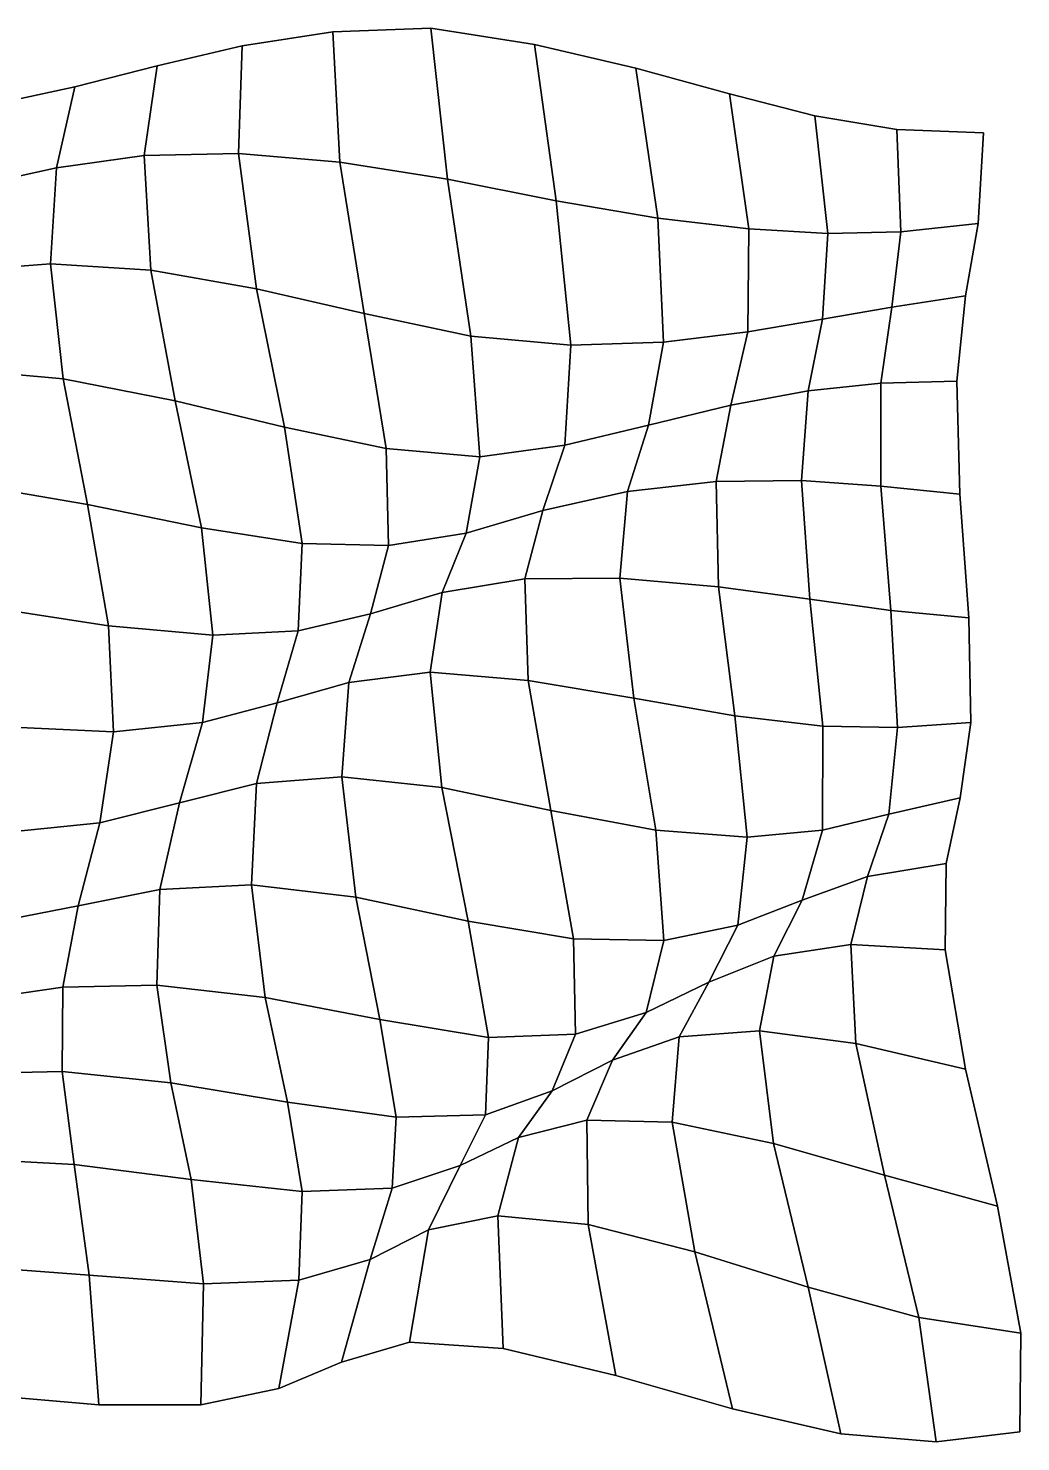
# Model space of a CAD drawing. Extents: x -160 to 227, y -136 to 134.
# Drawn here: x 36.8 to 227.1, y -136.5 to 134.4 of the extents above; entities that cross this region are included whole.
import ezdxf

# ---------------------------------------------------------------- set-up
doc = ezdxf.new("R2010")
doc.units = 0

msp = doc.modelspace()

# ---------------------------------------------------------------- linework, layer by layer
for points in [[(77.128731, 110.396126, -2.740738), (96.583519, 108.738945, -4.77324), (95.245537, 133.675613, -2.911573), (77.875061, 131.030823, -2.018926)], [(77.128731, 110.396126, -2.740738), (77.875061, 131.030823, -2.018926), (95.245537, 133.675613, -2.911573), (96.583519, 108.738945, -4.77324)], [(96.583519, 108.738945, -4.77324), (117.238701, 105.477142, -7.316796), (113.998184, 134.382339, -3.939017), (95.245537, 133.675613, -2.911573)], [(96.583519, 108.738945, -4.77324), (95.245537, 133.675613, -2.911573), (113.998184, 134.382339, -3.939017), (117.238701, 105.477142, -7.316796)], [(117.238701, 105.477142, -7.316796), (138.021072, 101.30159, -8.692026), (133.892517, 131.254654, -3.994536), (113.998184, 134.382339, -3.939017)], [(117.238701, 105.477142, -7.316796), (113.998184, 134.382339, -3.939017), (133.892517, 131.254654, -3.994536), (138.021072, 101.30159, -8.692026)], [(59.064568, 109.976196, -1.580523), (77.128731, 110.396126, -2.740738), (77.875061, 131.030823, -2.018926), (61.570518, 127.211143, -1.66528)], [(59.064568, 109.976196, -1.580523), (61.570518, 127.211143, -1.66528), (77.875061, 131.030823, -2.018926), (77.128731, 110.396126, -2.740738)], [(138.021072, 101.30159, -8.692026), (157.530853, 98.024231, -8.43023), (153.292587, 126.729622, -2.696108), (133.892517, 131.254654, -3.994536)], [(138.021072, 101.30159, -8.692026), (133.892517, 131.254654, -3.994536), (153.292587, 126.729622, -2.696108), (157.530853, 98.024231, -8.43023)], [(42.280571, 107.645737, -1.325584), (59.064568, 109.976196, -1.580523), (61.570518, 127.211143, -1.66528), (45.774944, 123.164833, -1.874125)], [(42.280571, 107.645737, -1.325584), (45.774944, 123.164833, -1.874125), (61.570518, 127.211143, -1.66528), (59.064568, 109.976196, -1.580523)], [(157.530853, 98.024231, -8.43023), (174.950027, 95.92749, -6.109946), (171.247726, 121.839783, -0.03652), (153.292587, 126.729622, -2.696108)], [(157.530853, 98.024231, -8.43023), (153.292587, 126.729622, -2.696108), (171.247726, 121.839783, -0.03652), (174.950027, 95.92749, -6.109946)], [(26.530706, 104.169716, -1.709551), (42.280571, 107.645737, -1.325584), (45.774944, 123.164833, -1.874125), (30.063614, 119.745003, -2.362818)], [(26.530706, 104.169716, -1.709551), (30.063614, 119.745003, -2.362818), (45.774944, 123.164833, -1.874125), (42.280571, 107.645737, -1.325584)], [(174.950027, 95.92749, -6.109946), (190.138641, 95.037537, -2.128368), (187.612473, 117.612076, 3.230374), (171.247726, 121.839783, -0.03652)], [(174.950027, 95.92749, -6.109946), (171.247726, 121.839783, -0.03652), (187.612473, 117.612076, 3.230374), (190.138641, 95.037537, -2.128368)], [(190.138641, 95.037537, -2.128368), (204.144577, 95.395782, 2.129569), (203.33522, 114.963623, 5.748051), (187.612473, 117.612076, 3.230374)], [(190.138641, 95.037537, -2.128368), (187.612473, 117.612076, 3.230374), (203.33522, 114.963623, 5.748051), (204.144577, 95.395782, 2.129569)], [(204.144577, 95.395782, 2.129569), (218.951889, 96.985527, 4.895785), (219.943756, 114.326355, 6.263114), (203.33522, 114.963623, 5.748051)], [(204.144577, 95.395782, 2.129569), (203.33522, 114.963623, 5.748051), (219.943756, 114.326355, 6.263114), (218.951889, 96.985527, 4.895785)], [(41.130016, 89.247482, -1.216372), (60.360973, 88.008102, -1.945121), (59.064568, 109.976196, -1.580523), (42.280571, 107.645737, -1.325584)], [(41.130016, 89.247482, -1.216372), (42.280571, 107.645737, -1.325584), (59.064568, 109.976196, -1.580523), (60.360973, 88.008102, -1.945121)], [(60.360973, 88.008102, -1.945121), (80.605606, 84.46225, -3.602995), (77.128731, 110.396126, -2.740738), (59.064568, 109.976196, -1.580523)], [(60.360973, 88.008102, -1.945121), (59.064568, 109.976196, -1.580523), (77.128731, 110.396126, -2.740738), (80.605606, 84.46225, -3.602995)], [(80.605606, 84.46225, -3.602995), (101.221588, 79.736732, -6.153535), (96.583519, 108.738945, -4.77324), (77.128731, 110.396126, -2.740738)], [(80.605606, 84.46225, -3.602995), (77.128731, 110.396126, -2.740738), (96.583519, 108.738945, -4.77324), (101.221588, 79.736732, -6.153535)], [(101.221588, 79.736732, -6.153535), (121.681717, 75.377312, -9.40502), (117.238701, 105.477142, -7.316796), (96.583519, 108.738945, -4.77324)], [(101.221588, 79.736732, -6.153535), (96.583519, 108.738945, -4.77324), (117.238701, 105.477142, -7.316796), (121.681717, 75.377312, -9.40502)], [(23.502785, 87.917679, -1.260654), (41.130016, 89.247482, -1.216372), (42.280571, 107.645737, -1.325584), (26.530706, 104.169716, -1.709551)], [(23.502785, 87.917679, -1.260654), (26.530706, 104.169716, -1.709551), (42.280571, 107.645737, -1.325584), (41.130016, 89.247482, -1.216372)], [(121.681717, 75.377312, -9.40502), (140.821243, 73.631821, -11.571362), (138.021072, 101.30159, -8.692026), (117.238701, 105.477142, -7.316796)], [(121.681717, 75.377312, -9.40502), (117.238701, 105.477142, -7.316796), (138.021072, 101.30159, -8.692026), (140.821243, 73.631821, -11.571362)], [(140.821243, 73.631821, -11.571362), (158.621857, 74.21209, -12.266255), (157.530853, 98.024231, -8.43023), (138.021072, 101.30159, -8.692026)], [(140.821243, 73.631821, -11.571362), (138.021072, 101.30159, -8.692026), (157.530853, 98.024231, -8.43023), (158.621857, 74.21209, -12.266255)], [(158.621857, 74.21209, -12.266255), (174.779861, 76.191803, -10.724026), (174.950027, 95.92749, -6.109946), (157.530853, 98.024231, -8.43023)], [(158.621857, 74.21209, -12.266255), (157.530853, 98.024231, -8.43023), (174.950027, 95.92749, -6.109946), (174.779861, 76.191803, -10.724026)], [(174.779861, 76.191803, -10.724026), (189.119049, 78.619728, -6.875796), (190.138641, 95.037537, -2.128368), (174.950027, 95.92749, -6.109946)], [(174.779861, 76.191803, -10.724026), (174.950027, 95.92749, -6.109946), (190.138641, 95.037537, -2.128368), (189.119049, 78.619728, -6.875796)], [(189.119049, 78.619728, -6.875796), (202.397781, 80.95311, -1.856521), (204.144577, 95.395782, 2.129569), (190.138641, 95.037537, -2.128368)], [(189.119049, 78.619728, -6.875796), (190.138641, 95.037537, -2.128368), (204.144577, 95.395782, 2.129569), (202.397781, 80.95311, -1.856521)], [(202.397781, 80.95311, -1.856521), (216.515305, 83.089348, 2.388096), (218.951889, 96.985527, 4.895785), (204.144577, 95.395782, 2.129569)], [(202.397781, 80.95311, -1.856521), (204.144577, 95.395782, 2.129569), (218.951889, 96.985527, 4.895785), (216.515305, 83.089348, 2.388096)], [(22.94417, 69.043709, -1.540148), (43.509232, 67.218765, -1.981381), (41.130016, 89.247482, -1.216372), (23.502785, 87.917679, -1.260654)], [(22.94417, 69.043709, -1.540148), (23.502785, 87.917679, -1.260654), (41.130016, 89.247482, -1.216372), (43.509232, 67.218765, -1.981381)], [(43.509232, 67.218765, -1.981381), (65.014336, 63.012302, -3.037143), (60.360973, 88.008102, -1.945121), (41.130016, 89.247482, -1.216372)], [(43.509232, 67.218765, -1.981381), (41.130016, 89.247482, -1.216372), (60.360973, 88.008102, -1.945121), (65.014336, 63.012302, -3.037143)], [(65.014336, 63.012302, -3.037143), (85.970184, 57.944881, -4.757007), (80.605606, 84.46225, -3.602995), (60.360973, 88.008102, -1.945121)], [(65.014336, 63.012302, -3.037143), (60.360973, 88.008102, -1.945121), (80.605606, 84.46225, -3.602995), (85.970184, 57.944881, -4.757007)], [(85.970184, 57.944881, -4.757007), (105.459991, 53.878487, -7.161707), (101.221588, 79.736732, -6.153535), (80.605606, 84.46225, -3.602995)], [(85.970184, 57.944881, -4.757007), (80.605606, 84.46225, -3.602995), (101.221588, 79.736732, -6.153535), (105.459991, 53.878487, -7.161707)], [(200.307541, 66.354134, -4.984039), (214.877533, 66.788528, -0.178633), (216.515305, 83.089348, 2.388096), (202.397781, 80.95311, -1.856521)], [(200.307541, 66.354134, -4.984039), (202.397781, 80.95311, -1.856521), (216.515305, 83.089348, 2.388096), (214.877533, 66.788528, -0.178633)], [(105.459991, 53.878487, -7.161707), (123.390877, 52.258907, -10.30915), (121.681717, 75.377312, -9.40502), (101.221588, 79.736732, -6.153535)], [(105.459991, 53.878487, -7.161707), (101.221588, 79.736732, -6.153535), (121.681717, 75.377312, -9.40502), (123.390877, 52.258907, -10.30915)], [(171.525589, 62.161465, -13.188599), (186.345001, 64.919189, -9.94529), (189.119049, 78.619728, -6.875796), (174.779861, 76.191803, -10.724026)], [(171.525589, 62.161465, -13.188599), (174.779861, 76.191803, -10.724026), (189.119049, 78.619728, -6.875796), (186.345001, 64.919189, -9.94529)], [(186.345001, 64.919189, -9.94529), (200.307541, 66.354134, -4.984039), (202.397781, 80.95311, -1.856521), (189.119049, 78.619728, -6.875796)], [(186.345001, 64.919189, -9.94529), (189.119049, 78.619728, -6.875796), (202.397781, 80.95311, -1.856521), (200.307541, 66.354134, -4.984039)], [(155.771667, 58.35672, -13.923916), (171.525589, 62.161465, -13.188599), (174.779861, 76.191803, -10.724026), (158.621857, 74.21209, -12.266255)], [(155.771667, 58.35672, -13.923916), (158.621857, 74.21209, -12.266255), (174.779861, 76.191803, -10.724026), (171.525589, 62.161465, -13.188599)], [(123.390877, 52.258907, -10.30915), (139.694519, 54.530949, -12.632502), (140.821243, 73.631821, -11.571362), (121.681717, 75.377312, -9.40502)], [(123.390877, 52.258907, -10.30915), (121.681717, 75.377312, -9.40502), (140.821243, 73.631821, -11.571362), (139.694519, 54.530949, -12.632502)], [(139.694519, 54.530949, -12.632502), (155.771667, 58.35672, -13.923916), (158.621857, 74.21209, -12.266255), (140.821243, 73.631821, -11.571362)], [(139.694519, 54.530949, -12.632502), (140.821243, 73.631821, -11.571362), (158.621857, 74.21209, -12.266255), (155.771667, 58.35672, -13.923916)], [(25.386017, 47.021225, -2.669568), (48.172573, 43.125114, -3.608717), (43.509232, 67.218765, -1.981381), (22.94417, 69.043709, -1.540148)], [(25.386017, 47.021225, -2.669568), (22.94417, 69.043709, -1.540148), (43.509232, 67.218765, -1.981381), (48.172573, 43.125114, -3.608717)], [(48.172573, 43.125114, -3.608717), (70.048653, 38.679295, -4.758575), (65.014336, 63.012302, -3.037143), (43.509232, 67.218765, -1.981381)], [(48.172573, 43.125114, -3.608717), (43.509232, 67.218765, -1.981381), (65.014336, 63.012302, -3.037143), (70.048653, 38.679295, -4.758575)], [(185.078705, 47.721569, -11.358331), (200.276947, 46.66341, -6.838998), (200.307541, 66.354134, -4.984039), (186.345001, 64.919189, -9.94529)], [(185.078705, 47.721569, -11.358331), (186.345001, 64.919189, -9.94529), (200.307541, 66.354134, -4.984039), (200.276947, 46.66341, -6.838998)], [(200.276947, 46.66341, -6.838998), (215.450195, 45.139729, -2.131938), (214.877533, 66.788528, -0.178633), (200.307541, 66.354134, -4.984039)], [(200.276947, 46.66341, -6.838998), (200.307541, 66.354134, -4.984039), (214.877533, 66.788528, -0.178633), (215.450195, 45.139729, -2.131938)], [(70.048653, 38.679295, -4.758575), (89.364174, 35.626228, -6.170567), (85.970184, 57.944881, -4.757007), (65.014336, 63.012302, -3.037143)], [(70.048653, 38.679295, -4.758575), (65.014336, 63.012302, -3.037143), (85.970184, 57.944881, -4.757007), (89.364174, 35.626228, -6.170567)], [(168.683228, 47.565887, -13.98706), (185.078705, 47.721569, -11.358331), (186.345001, 64.919189, -9.94529), (171.525589, 62.161465, -13.188599)], [(168.683228, 47.565887, -13.98706), (171.525589, 62.161465, -13.188599), (186.345001, 64.919189, -9.94529), (185.078705, 47.721569, -11.358331)], [(151.692978, 45.634357, -14.207315), (168.683228, 47.565887, -13.98706), (171.525589, 62.161465, -13.188599), (155.771667, 58.35672, -13.923916)], [(151.692978, 45.634357, -14.207315), (155.771667, 58.35672, -13.923916), (171.525589, 62.161465, -13.188599), (168.683228, 47.565887, -13.98706)], [(89.364174, 35.626228, -6.170567), (105.910698, 35.252697, -8.024038), (105.459991, 53.878487, -7.161707), (85.970184, 57.944881, -4.757007)], [(89.364174, 35.626228, -6.170567), (85.970184, 57.944881, -4.757007), (105.459991, 53.878487, -7.161707), (105.910698, 35.252697, -8.024038)], [(135.505829, 42.010078, -12.719424), (151.692978, 45.634357, -14.207315), (155.771667, 58.35672, -13.923916), (139.694519, 54.530949, -12.632502)], [(135.505829, 42.010078, -12.719424), (139.694519, 54.530949, -12.632502), (155.771667, 58.35672, -13.923916), (151.692978, 45.634357, -14.207315)], [(120.775452, 37.65583, -10.640656), (135.505829, 42.010078, -12.719424), (139.694519, 54.530949, -12.632502), (123.390877, 52.258907, -10.30915)], [(120.775452, 37.65583, -10.640656), (123.390877, 52.258907, -10.30915), (139.694519, 54.530949, -12.632502), (135.505829, 42.010078, -12.719424)], [(105.910698, 35.252697, -8.024038), (120.775452, 37.65583, -10.640656), (123.390877, 52.258907, -10.30915), (105.459991, 53.878487, -7.161707)], [(105.910698, 35.252697, -8.024038), (105.459991, 53.878487, -7.161707), (123.390877, 52.258907, -10.30915), (120.775452, 37.65583, -10.640656)], [(29.39325, 23.364317, -4.357207), (52.23933, 19.876471, -5.801476), (48.172573, 43.125114, -3.608717), (25.386017, 47.021225, -2.669568)], [(29.39325, 23.364317, -4.357207), (25.386017, 47.021225, -2.669568), (48.172573, 43.125114, -3.608717), (52.23933, 19.876471, -5.801476)], [(150.269974, 29.025946, -14.202014), (169.134216, 27.372345, -13.954549), (168.683228, 47.565887, -13.98706), (151.692978, 45.634357, -14.207315)], [(150.269974, 29.025946, -14.202014), (151.692978, 45.634357, -14.207315), (168.683228, 47.565887, -13.98706), (169.134216, 27.372345, -13.954549)], [(169.134216, 27.372345, -13.954549), (186.664276, 24.995811, -11.50433), (185.078705, 47.721569, -11.358331), (168.683228, 47.565887, -13.98706)], [(169.134216, 27.372345, -13.954549), (168.683228, 47.565887, -13.98706), (185.078705, 47.721569, -11.358331), (186.664276, 24.995811, -11.50433)], [(186.664276, 24.995811, -11.50433), (202.194977, 22.843807, -7.381488), (200.276947, 46.66341, -6.838998), (185.078705, 47.721569, -11.358331)], [(186.664276, 24.995811, -11.50433), (185.078705, 47.721569, -11.358331), (200.276947, 46.66341, -6.838998), (202.194977, 22.843807, -7.381488)], [(202.194977, 22.843807, -7.381488), (217.141769, 21.423582, -3.122174), (215.450195, 45.139729, -2.131938), (200.276947, 46.66341, -6.838998)], [(202.194977, 22.843807, -7.381488), (200.276947, 46.66341, -6.838998), (215.450195, 45.139729, -2.131938), (217.141769, 21.423582, -3.122174)], [(132.063263, 28.85597, -12.944203), (150.269974, 29.025946, -14.202014), (151.692978, 45.634357, -14.207315), (135.505829, 42.010078, -12.719424)], [(132.063263, 28.85597, -12.944203), (135.505829, 42.010078, -12.719424), (151.692978, 45.634357, -14.207315), (150.269974, 29.025946, -14.202014)], [(52.23933, 19.876471, -5.801476), (72.207092, 18.068563, -6.945621), (70.048653, 38.679295, -4.758575), (48.172573, 43.125114, -3.608717)], [(52.23933, 19.876471, -5.801476), (48.172573, 43.125114, -3.608717), (70.048653, 38.679295, -4.758575), (72.207092, 18.068563, -6.945621)], [(116.211189, 26.268192, -11.311356), (132.063263, 28.85597, -12.944203), (135.505829, 42.010078, -12.719424), (120.775452, 37.65583, -10.640656)], [(116.211189, 26.268192, -11.311356), (120.775452, 37.65583, -10.640656), (135.505829, 42.010078, -12.719424), (132.063263, 28.85597, -12.944203)], [(72.207092, 18.068563, -6.945621), (88.554283, 18.954134, -7.954039), (89.364174, 35.626228, -6.170567), (70.048653, 38.679295, -4.758575)], [(72.207092, 18.068563, -6.945621), (70.048653, 38.679295, -4.758575), (89.364174, 35.626228, -6.170567), (88.554283, 18.954134, -7.954039)], [(88.554283, 18.954134, -7.954039), (102.47921, 22.189022, -9.233804), (105.910698, 35.252697, -8.024038), (89.364174, 35.626228, -6.170567)], [(88.554283, 18.954134, -7.954039), (89.364174, 35.626228, -6.170567), (105.910698, 35.252697, -8.024038), (102.47921, 22.189022, -9.233804)], [(102.47921, 22.189022, -9.233804), (116.211189, 26.268192, -11.311356), (120.775452, 37.65583, -10.640656), (105.910698, 35.252697, -8.024038)], [(102.47921, 22.189022, -9.233804), (105.910698, 35.252697, -8.024038), (120.775452, 37.65583, -10.640656), (116.211189, 26.268192, -11.311356)], [(113.905212, 10.973515, -13.053738), (132.671356, 9.432309, -14.014117), (132.063263, 28.85597, -12.944203), (116.211189, 26.268192, -11.311356)], [(113.905212, 10.973515, -13.053738), (116.211189, 26.268192, -11.311356), (132.063263, 28.85597, -12.944203), (132.671356, 9.432309, -14.014117)], [(132.671356, 9.432309, -14.014117), (152.923294, 6.026093, -14.521424), (150.269974, 29.025946, -14.202014), (132.063263, 28.85597, -12.944203)], [(132.671356, 9.432309, -14.014117), (132.063263, 28.85597, -12.944203), (150.269974, 29.025946, -14.202014), (152.923294, 6.026093, -14.521424)], [(152.923294, 6.026093, -14.521424), (172.321991, 2.632869, -13.618185), (169.134216, 27.372345, -13.954549), (150.269974, 29.025946, -14.202014)], [(152.923294, 6.026093, -14.521424), (150.269974, 29.025946, -14.202014), (169.134216, 27.372345, -13.954549), (172.321991, 2.632869, -13.618185)], [(172.321991, 2.632869, -13.618185), (189.145279, 0.640683, -10.858685), (186.664276, 24.995811, -11.50433), (169.134216, 27.372345, -13.954549)], [(172.321991, 2.632869, -13.618185), (169.134216, 27.372345, -13.954549), (186.664276, 24.995811, -11.50433), (189.145279, 0.640683, -10.858685)], [(98.308365, 9.030536, -11.33573), (113.905212, 10.973515, -13.053738), (116.211189, 26.268192, -11.311356), (102.47921, 22.189022, -9.233804)], [(98.308365, 9.030536, -11.33573), (102.47921, 22.189022, -9.233804), (116.211189, 26.268192, -11.311356), (113.905212, 10.973515, -13.053738)], [(189.145279, 0.640683, -10.858685), (203.503937, 0.399893, -6.903404), (202.194977, 22.843807, -7.381488), (186.664276, 24.995811, -11.50433)], [(189.145279, 0.640683, -10.858685), (186.664276, 24.995811, -11.50433), (202.194977, 22.843807, -7.381488), (203.503937, 0.399893, -6.903404)], [(32.496834, 0.519997, -6.008224), (53.170799, -0.450413, -8.095755), (52.23933, 19.876471, -5.801476), (29.39325, 23.364317, -4.357207)], [(32.496834, 0.519997, -6.008224), (29.39325, 23.364317, -4.357207), (52.23933, 19.876471, -5.801476), (53.170799, -0.450413, -8.095755)], [(84.543167, 5.142368, -10.32141), (98.308365, 9.030536, -11.33573), (102.47921, 22.189022, -9.233804), (88.554283, 18.954134, -7.954039)], [(84.543167, 5.142368, -10.32141), (88.554283, 18.954134, -7.954039), (102.47921, 22.189022, -9.233804), (98.308365, 9.030536, -11.33573)], [(203.503937, 0.399893, -6.903404), (217.50708, 1.348208, -3.188712), (217.141769, 21.423582, -3.122174), (202.194977, 22.843807, -7.381488)], [(203.503937, 0.399893, -6.903404), (202.194977, 22.843807, -7.381488), (217.141769, 21.423582, -3.122174), (217.50708, 1.348208, -3.188712)], [(53.170799, -0.450413, -8.095755), (70.265251, 1.340589, -9.445518), (72.207092, 18.068563, -6.945621), (52.23933, 19.876471, -5.801476)], [(53.170799, -0.450413, -8.095755), (52.23933, 19.876471, -5.801476), (72.207092, 18.068563, -6.945621), (70.265251, 1.340589, -9.445518)], [(70.265251, 1.340589, -9.445518), (84.543167, 5.142368, -10.32141), (88.554283, 18.954134, -7.954039), (72.207092, 18.068563, -6.945621)], [(70.265251, 1.340589, -9.445518), (72.207092, 18.068563, -6.945621), (88.554283, 18.954134, -7.954039), (84.543167, 5.142368, -10.32141)], [(96.970848, -9.026444, -14.064242), (116.094231, -11.125402, -15.468058), (113.905212, 10.973515, -13.053738), (98.308365, 9.030536, -11.33573)], [(96.970848, -9.026444, -14.064242), (98.308365, 9.030536, -11.33573), (113.905212, 10.973515, -13.053738), (116.094231, -11.125402, -15.468058)], [(116.094231, -11.125402, -15.468058), (137.013763, -15.519929, -15.388741), (132.671356, 9.432309, -14.014117), (113.905212, 10.973515, -13.053738)], [(116.094231, -11.125402, -15.468058), (113.905212, 10.973515, -13.053738), (132.671356, 9.432309, -14.014117), (137.013763, -15.519929, -15.388741)], [(80.579735, -10.320911, -12.970339), (96.970848, -9.026444, -14.064242), (98.308365, 9.030536, -11.33573), (84.543167, 5.142368, -10.32141)], [(80.579735, -10.320911, -12.970339), (84.543167, 5.142368, -10.32141), (98.308365, 9.030536, -11.33573), (96.970848, -9.026444, -14.064242)], [(137.013763, -15.519929, -15.388741), (157.133514, -19.267849, -14.610605), (152.923294, 6.026093, -14.521424), (132.671356, 9.432309, -14.014117)], [(137.013763, -15.519929, -15.388741), (132.671356, 9.432309, -14.014117), (152.923294, 6.026093, -14.521424), (157.133514, -19.267849, -14.610605)], [(157.133514, -19.267849, -14.610605), (174.643723, -20.616852, -12.583831), (172.321991, 2.632869, -13.618185), (152.923294, 6.026093, -14.521424)], [(157.133514, -19.267849, -14.610605), (152.923294, 6.026093, -14.521424), (172.321991, 2.632869, -13.618185), (174.643723, -20.616852, -12.583831)], [(65.828964, -14.016994, -11.727453), (80.579735, -10.320911, -12.970339), (84.543167, 5.142368, -10.32141), (70.265251, 1.340589, -9.445518)], [(65.828964, -14.016994, -11.727453), (70.265251, 1.340589, -9.445518), (84.543167, 5.142368, -10.32141), (80.579735, -10.320911, -12.970339)], [(32.967419, -19.68718, -6.758815), (50.565426, -17.878099, -9.738997), (53.170799, -0.450413, -8.095755), (32.496834, 0.519997, -6.008224)], [(32.967419, -19.68718, -6.758815), (32.496834, 0.519997, -6.008224), (53.170799, -0.450413, -8.095755), (50.565426, -17.878099, -9.738997)], [(50.565426, -17.878099, -9.738997), (65.828964, -14.016994, -11.727453), (70.265251, 1.340589, -9.445518), (53.170799, -0.450413, -8.095755)], [(50.565426, -17.878099, -9.738997), (53.170799, -0.450413, -8.095755), (70.265251, 1.340589, -9.445518), (65.828964, -14.016994, -11.727453)], [(174.643723, -20.616852, -12.583831), (189.090576, -19.250681, -9.303523), (189.145279, 0.640683, -10.858685), (172.321991, 2.632869, -13.618185)], [(174.643723, -20.616852, -12.583831), (172.321991, 2.632869, -13.618185), (189.145279, 0.640683, -10.858685), (189.090576, -19.250681, -9.303523)], [(189.090576, -19.250681, -9.303523), (201.821518, -16.202696, -5.602515), (203.503937, 0.399893, -6.903404), (189.145279, 0.640683, -10.858685)], [(189.090576, -19.250681, -9.303523), (189.145279, 0.640683, -10.858685), (203.503937, 0.399893, -6.903404), (201.821518, -16.202696, -5.602515)], [(201.821518, -16.202696, -5.602515), (215.463379, -13.08589, -2.658958), (217.50708, 1.348208, -3.188712), (203.503937, 0.399893, -6.903404)], [(201.821518, -16.202696, -5.602515), (203.503937, 0.399893, -6.903404), (217.50708, 1.348208, -3.188712), (215.463379, -13.08589, -2.658958)], [(62.08083, -30.636438, -12.570175), (79.620674, -29.746841, -14.588811), (80.579735, -10.320911, -12.970339), (65.828964, -14.016994, -11.727453)], [(62.08083, -30.636438, -12.570175), (65.828964, -14.016994, -11.727453), (80.579735, -10.320911, -12.970339), (79.620674, -29.746841, -14.588811)], [(79.620674, -29.746841, -14.588811), (99.630272, -32.087109, -15.97047), (96.970848, -9.026444, -14.064242), (80.579735, -10.320911, -12.970339)], [(79.620674, -29.746841, -14.588811), (80.579735, -10.320911, -12.970339), (96.970848, -9.026444, -14.064242), (99.630272, -32.087109, -15.97047)], [(99.630272, -32.087109, -15.97047), (121.178223, -36.69717, -16.957144), (116.094231, -11.125402, -15.468058), (96.970848, -9.026444, -14.064242)], [(99.630272, -32.087109, -15.97047), (96.970848, -9.026444, -14.064242), (116.094231, -11.125402, -15.468058), (121.178223, -36.69717, -16.957144)], [(121.178223, -36.69717, -16.957144), (141.38324, -40.12389, -15.644979), (137.013763, -15.519929, -15.388741), (116.094231, -11.125402, -15.468058)], [(121.178223, -36.69717, -16.957144), (116.094231, -11.125402, -15.468058), (137.013763, -15.519929, -15.388741), (141.38324, -40.12389, -15.644979)], [(197.701263, -28.171698, -3.93088), (212.782211, -25.663984, -2.064058), (215.463379, -13.08589, -2.658958), (201.821518, -16.202696, -5.602515)], [(197.701263, -28.171698, -3.93088), (201.821518, -16.202696, -5.602515), (215.463379, -13.08589, -2.658958), (212.782211, -25.663984, -2.064058)], [(46.397743, -33.767136, -9.600054), (62.08083, -30.636438, -12.570175), (65.828964, -14.016994, -11.727453), (50.565426, -17.878099, -9.738997)], [(46.397743, -33.767136, -9.600054), (50.565426, -17.878099, -9.738997), (65.828964, -14.016994, -11.727453), (62.08083, -30.636438, -12.570175)], [(141.38324, -40.12389, -15.644979), (158.674805, -40.42672, -13.458425), (157.133514, -19.267849, -14.610605), (137.013763, -15.519929, -15.388741)], [(141.38324, -40.12389, -15.644979), (137.013763, -15.519929, -15.388741), (157.133514, -19.267849, -14.610605), (158.674805, -40.42672, -13.458425)], [(185.177277, -32.684719, -6.958933), (197.701263, -28.171698, -3.93088), (201.821518, -16.202696, -5.602515), (189.090576, -19.250681, -9.303523)], [(185.177277, -32.684719, -6.958933), (189.090576, -19.250681, -9.303523), (201.821518, -16.202696, -5.602515), (197.701263, -28.171698, -3.93088)], [(30.929073, -36.795349, -5.68573), (46.397743, -33.767136, -9.600054), (50.565426, -17.878099, -9.738997), (32.967419, -19.68718, -6.758815)], [(30.929073, -36.795349, -5.68573), (32.967419, -19.68718, -6.758815), (50.565426, -17.878099, -9.738997), (46.397743, -33.767136, -9.600054)], [(158.674805, -40.42672, -13.458425), (172.890778, -37.477657, -10.418965), (174.643723, -20.616852, -12.583831), (157.133514, -19.267849, -14.610605)], [(158.674805, -40.42672, -13.458425), (157.133514, -19.267849, -14.610605), (174.643723, -20.616852, -12.583831), (172.890778, -37.477657, -10.418965)], [(172.890778, -37.477657, -10.418965), (185.177277, -32.684719, -6.958933), (189.090576, -19.250681, -9.303523), (174.643723, -20.616852, -12.583831)], [(172.890778, -37.477657, -10.418965), (174.643723, -20.616852, -12.583831), (189.090576, -19.250681, -9.303523), (185.177277, -32.684719, -6.958933)], [(194.50441, -41.180397, -2.632591), (212.633057, -42.206734, -1.957255), (212.782211, -25.663984, -2.064058), (197.701263, -28.171698, -3.93088)], [(194.50441, -41.180397, -2.632591), (197.701263, -28.171698, -3.93088), (212.782211, -25.663984, -2.064058), (212.633057, -42.206734, -1.957255)], [(61.486839, -48.963501, -10.599259), (82.263435, -51.349918, -13.395049), (79.620674, -29.746841, -14.588811), (62.08083, -30.636438, -12.570175)], [(61.486839, -48.963501, -10.599259), (62.08083, -30.636438, -12.570175), (79.620674, -29.746841, -14.588811), (82.263435, -51.349918, -13.395049)], [(82.263435, -51.349918, -13.395049), (104.244804, -55.527233, -15.060897), (99.630272, -32.087109, -15.97047), (79.620674, -29.746841, -14.588811)], [(82.263435, -51.349918, -13.395049), (79.620674, -29.746841, -14.588811), (99.630272, -32.087109, -15.97047), (104.244804, -55.527233, -15.060897)], [(179.745651, -43.439255, -4.450541), (194.50441, -41.180397, -2.632591), (197.701263, -28.171698, -3.93088), (185.177277, -32.684719, -6.958933)], [(179.745651, -43.439255, -4.450541), (185.177277, -32.684719, -6.958933), (197.701263, -28.171698, -3.93088), (194.50441, -41.180397, -2.632591)], [(43.43919, -49.370583, -6.784962), (61.486839, -48.963501, -10.599259), (62.08083, -30.636438, -12.570175), (46.397743, -33.767136, -9.600054)], [(43.43919, -49.370583, -6.784962), (46.397743, -33.767136, -9.600054), (62.08083, -30.636438, -12.570175), (61.486839, -48.963501, -10.599259)], [(104.244804, -55.527233, -15.060897), (125.049461, -59.028679, -15.591756), (121.178223, -36.69717, -16.957144), (99.630272, -32.087109, -15.97047)], [(104.244804, -55.527233, -15.060897), (99.630272, -32.087109, -15.97047), (121.178223, -36.69717, -16.957144), (125.049461, -59.028679, -15.591756)], [(28.000774, -51.589428, -2.41684), (43.43919, -49.370583, -6.784962), (46.397743, -33.767136, -9.600054), (30.929073, -36.795349, -5.68573)], [(28.000774, -51.589428, -2.41684), (30.929073, -36.795349, -5.68573), (46.397743, -33.767136, -9.600054), (43.43919, -49.370583, -6.784962)], [(167.296036, -48.417809, -7.268461), (179.745651, -43.439255, -4.450541), (185.177277, -32.684719, -6.958933), (172.890778, -37.477657, -10.418965)], [(167.296036, -48.417809, -7.268461), (172.890778, -37.477657, -10.418965), (185.177277, -32.684719, -6.958933), (179.745651, -43.439255, -4.450541)], [(125.049461, -59.028679, -15.591756), (141.766312, -58.371681, -13.437483), (141.38324, -40.12389, -15.644979), (121.178223, -36.69717, -16.957144)], [(125.049461, -59.028679, -15.591756), (121.178223, -36.69717, -16.957144), (141.38324, -40.12389, -15.644979), (141.766312, -58.371681, -13.437483)], [(155.304749, -54.209572, -10.482028), (167.296036, -48.417809, -7.268461), (172.890778, -37.477657, -10.418965), (158.674805, -40.42672, -13.458425)], [(155.304749, -54.209572, -10.482028), (158.674805, -40.42672, -13.458425), (172.890778, -37.477657, -10.418965), (167.296036, -48.417809, -7.268461)], [(141.766312, -58.371681, -13.437483), (155.304749, -54.209572, -10.482028), (158.674805, -40.42672, -13.458425), (141.38324, -40.12389, -15.644979)], [(141.766312, -58.371681, -13.437483), (141.38324, -40.12389, -15.644979), (158.674805, -40.42672, -13.458425), (155.304749, -54.209572, -10.482028)], [(177.04747, -57.726807, -2.709013), (195.518951, -60.174072, -2.277072), (194.50441, -41.180397, -2.632591), (179.745651, -43.439255, -4.450541)], [(177.04747, -57.726807, -2.709013), (179.745651, -43.439255, -4.450541), (194.50441, -41.180397, -2.632591), (195.518951, -60.174072, -2.277072)], [(195.518951, -60.174072, -2.277072), (216.533203, -65.065887, -2.441022), (212.633057, -42.206734, -1.957255), (194.50441, -41.180397, -2.632591)], [(195.518951, -60.174072, -2.277072), (194.50441, -41.180397, -2.632591), (212.633057, -42.206734, -1.957255), (216.533203, -65.065887, -2.441022)], [(161.645172, -58.894993, -4.11411), (177.04747, -57.726807, -2.709013), (179.745651, -43.439255, -4.450541), (167.296036, -48.417809, -7.268461)], [(161.645172, -58.894993, -4.11411), (167.296036, -48.417809, -7.268461), (179.745651, -43.439255, -4.450541), (177.04747, -57.726807, -2.709013)], [(148.859512, -63.354977, -6.335693), (161.645172, -58.894993, -4.11411), (167.296036, -48.417809, -7.268461), (155.304749, -54.209572, -10.482028)], [(148.859512, -63.354977, -6.335693), (155.304749, -54.209572, -10.482028), (167.296036, -48.417809, -7.268461), (161.645172, -58.894993, -4.11411)], [(25.931051, -65.882851, 2.159429), (43.337574, -65.491364, -1.690822), (43.43919, -49.370583, -6.784962), (28.000774, -51.589428, -2.41684)], [(25.931051, -65.882851, 2.159429), (28.000774, -51.589428, -2.41684), (43.43919, -49.370583, -6.784962), (43.337574, -65.491364, -1.690822)], [(43.337574, -65.491364, -1.690822), (64.182953, -67.659348, -5.61654), (61.486839, -48.963501, -10.599259), (43.43919, -49.370583, -6.784962)], [(43.337574, -65.491364, -1.690822), (43.43919, -49.370583, -6.784962), (61.486839, -48.963501, -10.599259), (64.182953, -67.659348, -5.61654)], [(64.182953, -67.659348, -5.61654), (86.505623, -71.400711, -8.729482), (82.263435, -51.349918, -13.395049), (61.486839, -48.963501, -10.599259)], [(64.182953, -67.659348, -5.61654), (61.486839, -48.963501, -10.599259), (82.263435, -51.349918, -13.395049), (86.505623, -71.400711, -8.729482)], [(86.505623, -71.400711, -8.729482), (107.345131, -74.265114, -10.517125), (104.244804, -55.527233, -15.060897), (82.263435, -51.349918, -13.395049)], [(86.505623, -71.400711, -8.729482), (82.263435, -51.349918, -13.395049), (104.244804, -55.527233, -15.060897), (107.345131, -74.265114, -10.517125)], [(107.345131, -74.265114, -10.517125), (124.491241, -73.831833, -10.815728), (125.049461, -59.028679, -15.591756), (104.244804, -55.527233, -15.060897)], [(107.345131, -74.265114, -10.517125), (104.244804, -55.527233, -15.060897), (125.049461, -59.028679, -15.591756), (124.491241, -73.831833, -10.815728)], [(137.250015, -69.247856, -8.825857), (148.859512, -63.354977, -6.335693), (155.304749, -54.209572, -10.482028), (141.766312, -58.371681, -13.437483)], [(137.250015, -69.247856, -8.825857), (141.766312, -58.371681, -13.437483), (155.304749, -54.209572, -10.482028), (148.859512, -63.354977, -6.335693)], [(124.491241, -73.831833, -10.815728), (137.250015, -69.247856, -8.825857), (141.766312, -58.371681, -13.437483), (125.049461, -59.028679, -15.591756)], [(124.491241, -73.831833, -10.815728), (125.049461, -59.028679, -15.591756), (141.766312, -58.371681, -13.437483), (137.250015, -69.247856, -8.825857)], [(143.91716, -74.824348, -2.680715), (160.301224, -75.238785, -2.157246), (161.645172, -58.894993, -4.11411), (148.859512, -63.354977, -6.335693)], [(143.91716, -74.824348, -2.680715), (148.859512, -63.354977, -6.335693), (161.645172, -58.894993, -4.11411), (160.301224, -75.238785, -2.157246)], [(160.301224, -75.238785, -2.157246), (179.69664, -79.296829, -2.249976), (177.04747, -57.726807, -2.709013), (161.645172, -58.894993, -4.11411)], [(160.301224, -75.238785, -2.157246), (161.645172, -58.894993, -4.11411), (177.04747, -57.726807, -2.709013), (179.69664, -79.296829, -2.249976)], [(179.69664, -79.296829, -2.249976), (200.966141, -85.399231, -2.697104), (195.518951, -60.174072, -2.277072), (177.04747, -57.726807, -2.709013)], [(179.69664, -79.296829, -2.249976), (177.04747, -57.726807, -2.709013), (195.518951, -60.174072, -2.277072), (200.966141, -85.399231, -2.697104)], [(200.966141, -85.399231, -2.697104), (222.658401, -91.316429, -2.911615), (216.533203, -65.065887, -2.441022), (195.518951, -60.174072, -2.277072)], [(200.966141, -85.399231, -2.697104), (195.518951, -60.174072, -2.277072), (216.533203, -65.065887, -2.441022), (222.658401, -91.316429, -2.911615)], [(130.802597, -78.151375, -3.625682), (143.91716, -74.824348, -2.680715), (148.859512, -63.354977, -6.335693), (137.250015, -69.247856, -8.825857)], [(130.802597, -78.151375, -3.625682), (137.250015, -69.247856, -8.825857), (148.859512, -63.354977, -6.335693), (143.91716, -74.824348, -2.680715)], [(25.472233, -82.252068, 5.919379), (45.643036, -83.319084, 3.591979), (43.337574, -65.491364, -1.690822), (25.931051, -65.882851, 2.159429)], [(25.472233, -82.252068, 5.919379), (25.931051, -65.882851, 2.159429), (43.337574, -65.491364, -1.690822), (45.643036, -83.319084, 3.591979)], [(45.643036, -83.319084, 3.591979), (68.077766, -86.186432, 0.536104), (64.182953, -67.659348, -5.61654), (43.337574, -65.491364, -1.690822)], [(45.643036, -83.319084, 3.591979), (43.337574, -65.491364, -1.690822), (64.182953, -67.659348, -5.61654), (68.077766, -86.186432, 0.536104)], [(68.077766, -86.186432, 0.536104), (89.32547, -88.507385, -2.201613), (86.505623, -71.400711, -8.729482), (64.182953, -67.659348, -5.61654)], [(68.077766, -86.186432, 0.536104), (64.182953, -67.659348, -5.61654), (86.505623, -71.400711, -8.729482), (89.32547, -88.507385, -2.201613)], [(119.634293, -83.50386, -4.395688), (130.802597, -78.151375, -3.625682), (137.250015, -69.247856, -8.825857), (124.491241, -73.831833, -10.815728)], [(119.634293, -83.50386, -4.395688), (124.491241, -73.831833, -10.815728), (137.250015, -69.247856, -8.825857), (130.802597, -78.151375, -3.625682)], [(89.32547, -88.507385, -2.201613), (106.630096, -87.872398, -3.914035), (107.345131, -74.265114, -10.517125), (86.505623, -71.400711, -8.729482)], [(89.32547, -88.507385, -2.201613), (86.505623, -71.400711, -8.729482), (107.345131, -74.265114, -10.517125), (106.630096, -87.872398, -3.914035)], [(106.630096, -87.872398, -3.914035), (119.634293, -83.50386, -4.395688), (124.491241, -73.831833, -10.815728), (107.345131, -74.265114, -10.517125)], [(106.630096, -87.872398, -3.914035), (107.345131, -74.265114, -10.517125), (124.491241, -73.831833, -10.815728), (119.634293, -83.50386, -4.395688)], [(126.860954, -93.199593, -0.09269), (144.161194, -94.806702, -0.841156), (143.91716, -74.824348, -2.680715), (130.802597, -78.151375, -3.625682)], [(126.860954, -93.199593, -0.09269), (130.802597, -78.151375, -3.625682), (143.91716, -74.824348, -2.680715), (144.161194, -94.806702, -0.841156)], [(144.161194, -94.806702, -0.841156), (164.643021, -100.067017, -1.70962), (160.301224, -75.238785, -2.157246), (143.91716, -74.824348, -2.680715)], [(144.161194, -94.806702, -0.841156), (143.91716, -74.824348, -2.680715), (160.301224, -75.238785, -2.157246), (164.643021, -100.067017, -1.70962)], [(164.643021, -100.067017, -1.70962), (186.363937, -106.838547, -2.529047), (179.69664, -79.296829, -2.249976), (160.301224, -75.238785, -2.157246)], [(164.643021, -100.067017, -1.70962), (160.301224, -75.238785, -2.157246), (179.69664, -79.296829, -2.249976), (186.363937, -106.838547, -2.529047)], [(113.58873, -95.846382, 0.69833), (126.860954, -93.199593, -0.09269), (130.802597, -78.151375, -3.625682), (119.634293, -83.50386, -4.395688)], [(113.58873, -95.846382, 0.69833), (119.634293, -83.50386, -4.395688), (130.802597, -78.151375, -3.625682), (126.860954, -93.199593, -0.09269)], [(186.363937, -106.838547, -2.529047), (207.545883, -112.621857, -2.887926), (200.966141, -85.399231, -2.697104), (179.69664, -79.296829, -2.249976)], [(186.363937, -106.838547, -2.529047), (179.69664, -79.296829, -2.249976), (200.966141, -85.399231, -2.697104), (207.545883, -112.621857, -2.887926)], [(26.353544, -102.884117, 6.72114), (48.511101, -104.542557, 6.352525), (45.643036, -83.319084, 3.591979), (25.472233, -82.252068, 5.919379)], [(26.353544, -102.884117, 6.72114), (25.472233, -82.252068, 5.919379), (45.643036, -83.319084, 3.591979), (48.511101, -104.542557, 6.352525)], [(48.511101, -104.542557, 6.352525), (70.463036, -106.204208, 4.849661), (68.077766, -86.186432, 0.536104), (45.643036, -83.319084, 3.591979)], [(48.511101, -104.542557, 6.352525), (45.643036, -83.319084, 3.591979), (68.077766, -86.186432, 0.536104), (70.463036, -106.204208, 4.849661)], [(102.375427, -101.556923, 1.624794), (113.58873, -95.846382, 0.69833), (119.634293, -83.50386, -4.395688), (106.630096, -87.872398, -3.914035)], [(102.375427, -101.556923, 1.624794), (106.630096, -87.872398, -3.914035), (119.634293, -83.50386, -4.395688), (113.58873, -95.846382, 0.69833)], [(70.463036, -106.204208, 4.849661), (88.721695, -105.506874, 3.064992), (89.32547, -88.507385, -2.201613), (68.077766, -86.186432, 0.536104)], [(70.463036, -106.204208, 4.849661), (68.077766, -86.186432, 0.536104), (89.32547, -88.507385, -2.201613), (88.721695, -105.506874, 3.064992)], [(207.545883, -112.621857, -2.887926), (227.102615, -115.642036, -2.399935), (222.658401, -91.316429, -2.911615), (200.966141, -85.399231, -2.697104)], [(207.545883, -112.621857, -2.887926), (200.966141, -85.399231, -2.697104), (222.658401, -91.316429, -2.911615), (227.102615, -115.642036, -2.399935)], [(88.721695, -105.506874, 3.064992), (102.375427, -101.556923, 1.624794), (106.630096, -87.872398, -3.914035), (89.32547, -88.507385, -2.201613)], [(88.721695, -105.506874, 3.064992), (89.32547, -88.507385, -2.201613), (106.630096, -87.872398, -3.914035), (102.375427, -101.556923, 1.624794)], [(109.898209, -117.370399, 2.703275), (127.877388, -118.587021, 1.003905), (126.860954, -93.199593, -0.09269), (113.58873, -95.846382, 0.69833)], [(109.898209, -117.370399, 2.703275), (113.58873, -95.846382, 0.69833), (126.860954, -93.199593, -0.09269), (127.877388, -118.587021, 1.003905)], [(127.877388, -118.587021, 1.003905), (149.471909, -123.749092, -0.553754), (144.161194, -94.806702, -0.841156), (126.860954, -93.199593, -0.09269)], [(127.877388, -118.587021, 1.003905), (126.860954, -93.199593, -0.09269), (144.161194, -94.806702, -0.841156), (149.471909, -123.749092, -0.553754)], [(96.886185, -121.235847, 3.865078), (109.898209, -117.370399, 2.703275), (113.58873, -95.846382, 0.69833), (102.375427, -101.556923, 1.624794)], [(96.886185, -121.235847, 3.865078), (102.375427, -101.556923, 1.624794), (113.58873, -95.846382, 0.69833), (109.898209, -117.370399, 2.703275)], [(149.471909, -123.749092, -0.553754), (171.841827, -130.167786, -1.721178), (164.643021, -100.067017, -1.70962), (144.161194, -94.806702, -0.841156)], [(149.471909, -123.749092, -0.553754), (144.161194, -94.806702, -0.841156), (164.643021, -100.067017, -1.70962), (171.841827, -130.167786, -1.721178)], [(171.841827, -130.167786, -1.721178), (192.613678, -134.968796, -2.188327), (186.363937, -106.838547, -2.529047), (164.643021, -100.067017, -1.70962)], [(171.841827, -130.167786, -1.721178), (164.643021, -100.067017, -1.70962), (186.363937, -106.838547, -2.529047), (192.613678, -134.968796, -2.188327)], [(28.120464, -127.487839, 4.05359), (50.353561, -129.407074, 5.263072), (48.511101, -104.542557, 6.352525), (26.353544, -102.884117, 6.72114)], [(28.120464, -127.487839, 4.05359), (26.353544, -102.884117, 6.72114), (48.511101, -104.542557, 6.352525), (50.353561, -129.407074, 5.263072)], [(84.857002, -126.273834, 4.792746), (96.886185, -121.235847, 3.865078), (102.375427, -101.556923, 1.624794), (88.721695, -105.506874, 3.064992)], [(84.857002, -126.273834, 4.792746), (88.721695, -105.506874, 3.064992), (102.375427, -101.556923, 1.624794), (96.886185, -121.235847, 3.865078)], [(50.353561, -129.407074, 5.263072), (69.908119, -129.396301, 5.372967), (70.463036, -106.204208, 4.849661), (48.511101, -104.542557, 6.352525)], [(50.353561, -129.407074, 5.263072), (48.511101, -104.542557, 6.352525), (70.463036, -106.204208, 4.849661), (69.908119, -129.396301, 5.372967)], [(69.908119, -129.396301, 5.372967), (84.857002, -126.273834, 4.792746), (88.721695, -105.506874, 3.064992), (70.463036, -106.204208, 4.849661)], [(69.908119, -129.396301, 5.372967), (70.463036, -106.204208, 4.849661), (88.721695, -105.506874, 3.064992), (84.857002, -126.273834, 4.792746)], [(192.613678, -134.968796, -2.188327), (210.879425, -136.456177, -1.736192), (207.545883, -112.621857, -2.887926), (186.363937, -106.838547, -2.529047)], [(192.613678, -134.968796, -2.188327), (186.363937, -106.838547, -2.529047), (207.545883, -112.621857, -2.887926), (210.879425, -136.456177, -1.736192)], [(210.879425, -136.456177, -1.736192), (226.954819, -134.567551, -0.442329), (227.102615, -115.642036, -2.399935), (207.545883, -112.621857, -2.887926)], [(210.879425, -136.456177, -1.736192), (207.545883, -112.621857, -2.887926), (227.102615, -115.642036, -2.399935), (226.954819, -134.567551, -0.442329)]]:
    msp.add_3dface(points)

doc.saveas('drawing.dxf')
